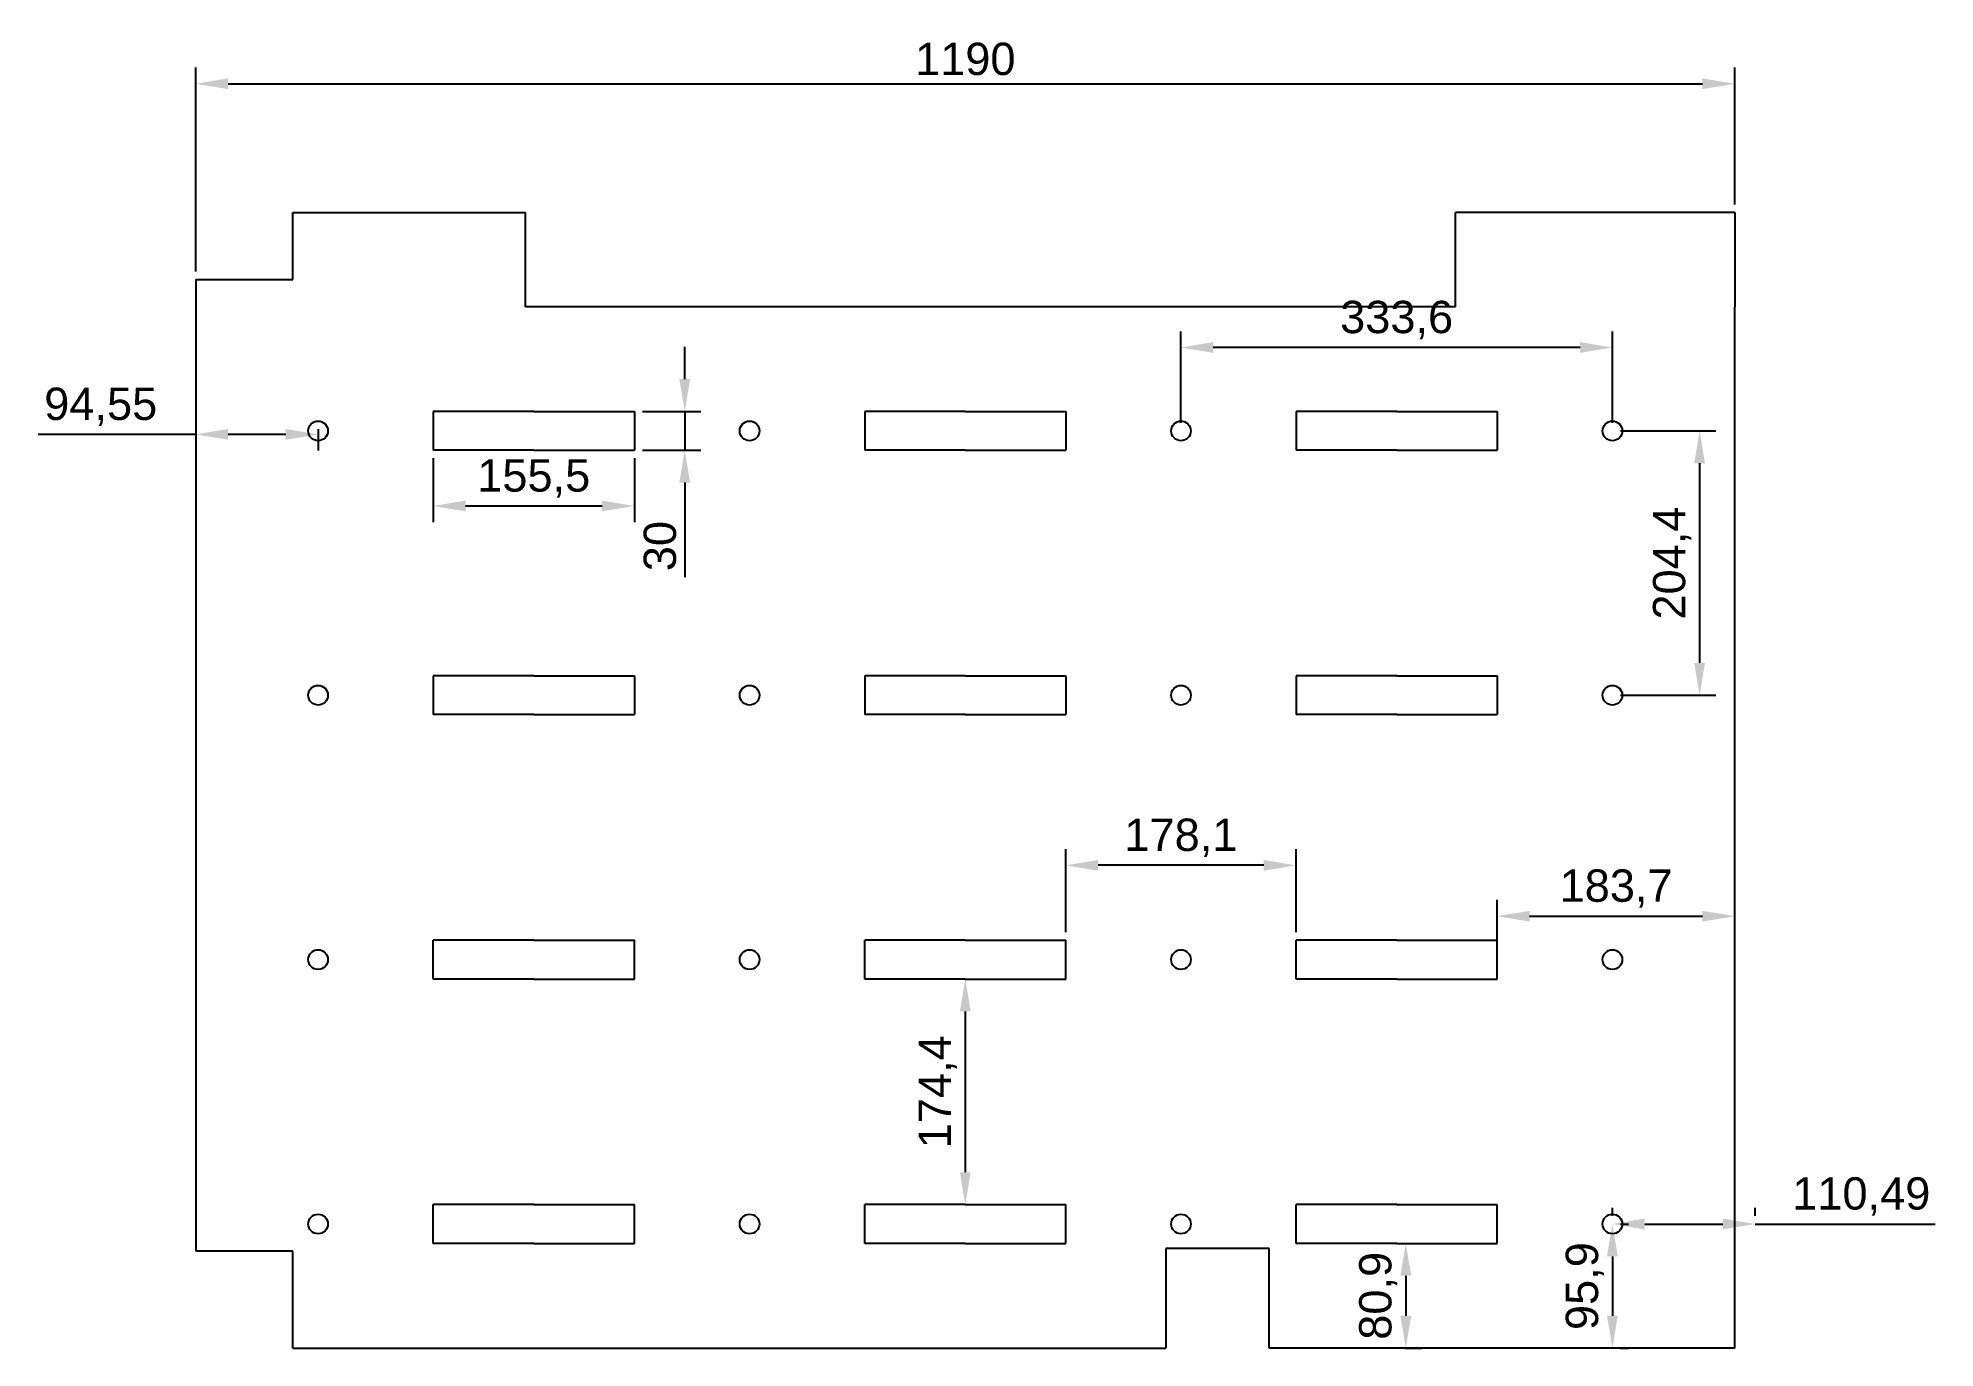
# Model space of a CAD drawing. Header units: millimetres. Extents: x -122 to 1345, y 0 to 1013.
import ezdxf

# ---------------------------------------------------------------- set-up
doc = ezdxf.new("R2010")
doc.units = ezdxf.units.MM
doc.styles.get("Standard").update_dxf_attribs({"font": 'arial.ttf'})
doc.dimstyles.new('副本 ISO-25 1-10', dxfattribs={"dimscale": 10, "dimtxt": 2.5, "dimasz": 2.5, "dimexe": 1.25, "dimexo": 0.625, "dimtad": 1, "dimtxsty": 'Standard', "dimcen": 2.5, "dimadec": 0, "dimazin": 0, "dimtfac": 1, "dimtmove": 0, "dimatfit": 3, "dimfxl": 1, "dimarcsym": 0})

# ---------------------------------------------------------------- blocks, each defined once
blk = doc.blocks.new('*D3')
at = {"color": 0, "lineweight": -2, "transparency": 16777216}
for p, q in [((0, 706.4), (-122, 706.4)), ((0, 710.5), (0, 693.9)), ((69.5, 706.4), (25, 706.4)), ((94.5, 710.5), (94.5, 693.9))]:
    blk.add_line(p, q, dxfattribs=at)
at = {"color": 0, "transparency": 16777216}
for points in [[(25, 710.5), (25, 702.2), (0, 706.4)], [(69.5, 710.5), (69.5, 702.2), (94.5, 706.4)]]:
    blk.add_solid(points, dxfattribs=at)
at = {"layer": 'Defpoints', "color": 0, "transparency": 16777216}
for p in [(0, 716.7), (0, 706.4), (94.5, 716.7)]:
    blk.add_point(p, dxfattribs=at)
at = {"color": 0, "transparency": 16777216, "insert": (-73.5, 727.7), "char_height": 25, "attachment_point": 5}
blk.add_mtext('94,55', dxfattribs=at)
blk = doc.blocks.new('*D4')
at = {"color": 0, "lineweight": -2, "transparency": 16777216}
for p, q in [((183.6, 687.9), (183.6, 638.5)), ((339.1, 687.9), (339.1, 638.5)), ((314.1, 651), (208.6, 651))]:
    blk.add_line(p, q, dxfattribs=at)
at = {"color": 0, "transparency": 16777216}
for points in [[(208.6, 655.2), (208.6, 646.9), (183.6, 651)], [(314.1, 655.2), (314.1, 646.9), (339.1, 651)]]:
    blk.add_solid(points, dxfattribs=at)
at = {"layer": 'Defpoints', "color": 0, "transparency": 16777216}
for p in [(183.6, 694.1), (339.1, 694.1), (183.6, 651)]:
    blk.add_point(p, dxfattribs=at)
at = {"color": 0, "transparency": 16777216, "insert": (261.3, 672.3), "char_height": 25, "attachment_point": 5}
blk.add_mtext('155,5', dxfattribs=at)
blk = doc.blocks.new('*D5')
at = {"color": 0, "lineweight": -2, "transparency": 16777216}
for p, q in [((378.1, 749.1), (378.1, 774.1)), ((345.4, 724.1), (390.6, 724.1)), ((378.1, 724.1), (378.1, 694.1)), ((345.4, 694.1), (390.6, 694.1)), ((378.1, 669.1), (378.1, 595.9))]:
    blk.add_line(p, q, dxfattribs=at)
at = {"color": 0, "transparency": 16777216}
for points in [[(373.9, 749.1), (382.2, 749.1), (378.1, 724.1)], [(373.9, 669.1), (382.2, 669.1), (378.1, 694.1)]]:
    blk.add_solid(points, dxfattribs=at)
at = {"layer": 'Defpoints', "color": 0, "transparency": 16777216}
for p in [(339.1, 724.1), (339.1, 694.1), (378.1, 694.1)]:
    blk.add_point(p, dxfattribs=at)
at = {"color": 0, "transparency": 16777216, "insert": (359, 620), "char_height": 25, "attachment_point": 5, "rotation": 90}
blk.add_mtext('30', dxfattribs=at)
blk = doc.blocks.new('*D9')
at = {"color": 0, "lineweight": -2, "transparency": 16777216}
for p, q in [((0, 832.2), (0, 989.9)), ((1190, 884.2), (1190, 989.9)), ((25, 977.4), (1165, 977.4))]:
    blk.add_line(p, q, dxfattribs=at)
at = {"color": 0, "transparency": 16777216}
for points in [[(25, 981.6), (25, 973.3), (0, 977.4)], [(1165, 981.6), (1165, 973.3), (1190, 977.4)]]:
    blk.add_solid(points, dxfattribs=at)
at = {"layer": 'Defpoints', "color": 0, "transparency": 16777216}
for p in [(1190, 977.4), (1190, 878), (0, 826)]:
    blk.add_point(p, dxfattribs=at)
at = {"color": 0, "transparency": 16777216, "insert": (595, 996.5), "char_height": 25, "attachment_point": 5}
blk.add_mtext('1190', dxfattribs=at)
blk = doc.blocks.new('*D10')
at = {"color": 0, "lineweight": -2, "transparency": 16777216}
for p, q in [((1101.6, 709.1), (1175.3, 709.1)), ((1162.8, 684.1), (1162.8, 529.7)), ((1101.6, 504.7), (1175.3, 504.7))]:
    blk.add_line(p, q, dxfattribs=at)
at = {"color": 0, "transparency": 16777216}
for points in [[(1158.6, 684.1), (1166.9, 684.1), (1162.8, 709.1)], [(1158.6, 529.7), (1166.9, 529.7), (1162.8, 504.7)]]:
    blk.add_solid(points, dxfattribs=at)
at = {"layer": 'Defpoints', "color": 0, "transparency": 16777216}
for p in [(1095.3, 709.1), (1095.3, 504.7), (1162.8, 504.7)]:
    blk.add_point(p, dxfattribs=at)
at = {"color": 0, "transparency": 16777216, "insert": (1141.5, 606.9), "char_height": 25, "attachment_point": 5, "rotation": 90}
blk.add_mtext('204,4', dxfattribs=at)
blk = doc.blocks.new('*D11')
at = {"color": 0, "lineweight": -2, "transparency": 16777216}
for p, q in [((761.7, 715.4), (761.7, 786)), ((1095.3, 715.4), (1095.3, 786)), ((1070.3, 773.5), (786.7, 773.5))]:
    blk.add_line(p, q, dxfattribs=at)
at = {"color": 0, "transparency": 16777216}
for points in [[(786.7, 777.7), (786.7, 769.4), (761.7, 773.5)], [(1070.3, 777.7), (1070.3, 769.4), (1095.3, 773.5)]]:
    blk.add_solid(points, dxfattribs=at)
at = {"layer": 'Defpoints', "color": 0, "transparency": 16777216}
for p in [(761.7, 773.5), (761.7, 709.1), (1095.3, 709.1)]:
    blk.add_point(p, dxfattribs=at)
at = {"color": 0, "transparency": 16777216, "insert": (928.5, 794.8), "char_height": 25, "attachment_point": 5}
blk.add_mtext('333,6', dxfattribs=at)
blk = doc.blocks.new('*D12')
at = {"color": 0, "lineweight": -2, "transparency": 16777216}
for p, q in [((1095.3, 102.2), (1095.3, 108.4)), ((1205.8, 102.2), (1205.8, 108.4)), ((1120.3, 95.9), (1180.8, 95.9)), ((1205.8, 95.9), (1344.8, 95.9))]:
    blk.add_line(p, q, dxfattribs=at)
at = {"color": 0, "transparency": 16777216}
for points in [[(1120.3, 100.1), (1120.3, 91.7), (1095.3, 95.9)], [(1180.8, 100.1), (1180.8, 91.7), (1205.8, 95.9)]]:
    blk.add_solid(points, dxfattribs=at)
at = {"layer": 'Defpoints', "color": 0, "transparency": 16777216}
for p in [(1095.3, 95.9), (1205.8, 95.9), (1205.8, 95.9)]:
    blk.add_point(p, dxfattribs=at)
at = {"color": 0, "transparency": 16777216, "insert": (1287.8, 117.2), "char_height": 25, "attachment_point": 5}
blk.add_mtext('110,49', dxfattribs=at)
blk = doc.blocks.new('*D13')
at = {"color": 0, "lineweight": -2, "transparency": 16777216}
for p, q in [((1101.6, 95.9), (1107.9, 95.9)), ((1095.3, 70.9), (1095.3, 25)), ((1101.6, 0), (1107.9, 0))]:
    blk.add_line(p, q, dxfattribs=at)
at = {"color": 0, "transparency": 16777216}
for points in [[(1091.2, 70.9), (1099.5, 70.9), (1095.3, 95.9)], [(1091.2, 25), (1099.5, 25), (1095.3, 0)]]:
    blk.add_solid(points, dxfattribs=at)
at = {"layer": 'Defpoints', "color": 0, "transparency": 16777216}
for p in [(1095.3, 95.9), (1095.3, 0), (1095.3, 0)]:
    blk.add_point(p, dxfattribs=at)
at = {"color": 0, "transparency": 16777216, "insert": (1074.1, 47.9), "char_height": 25, "attachment_point": 5, "rotation": 90}
blk.add_mtext('95,9', dxfattribs=at)
blk = doc.blocks.new('*D15')
at = {"color": 0, "lineweight": -2, "transparency": 16777216}
for p, q in [((672.7, 321.6), (672.7, 385.7)), ((850.8, 321.6), (850.8, 385.7)), ((825.8, 373.2), (697.7, 373.2))]:
    blk.add_line(p, q, dxfattribs=at)
at = {"color": 0, "transparency": 16777216}
for points in [[(697.7, 377.3), (697.7, 369), (672.7, 373.2)], [(825.8, 377.3), (825.8, 369), (850.8, 373.2)]]:
    blk.add_solid(points, dxfattribs=at)
at = {"layer": 'Defpoints', "color": 0, "transparency": 16777216}
for p in [(672.7, 373.2), (672.7, 315.3), (850.8, 315.3)]:
    blk.add_point(p, dxfattribs=at)
at = {"color": 0, "transparency": 16777216, "insert": (761.7, 394.5), "char_height": 25, "attachment_point": 5}
blk.add_mtext('178,1', dxfattribs=at)
blk = doc.blocks.new('*D17')
at = {"color": 0, "lineweight": -2, "transparency": 16777216}
for p, q in [((601.2, 285.3), (607.5, 285.3)), ((595, 260.3), (595, 135.9)), ((601.2, 110.9), (607.5, 110.9))]:
    blk.add_line(p, q, dxfattribs=at)
at = {"color": 0, "transparency": 16777216}
for points in [[(590.8, 260.3), (599.1, 260.3), (595, 285.3)], [(590.8, 135.9), (599.1, 135.9), (595, 110.9)]]:
    blk.add_solid(points, dxfattribs=at)
at = {"layer": 'Defpoints', "color": 0, "transparency": 16777216}
for p in [(595, 285.3), (595, 110.9), (595, 110.9)]:
    blk.add_point(p, dxfattribs=at)
at = {"color": 0, "transparency": 16777216, "insert": (573.7, 198.1), "char_height": 25, "attachment_point": 5, "rotation": 90}
blk.add_mtext('174,4', dxfattribs=at)
blk = doc.blocks.new('*D18')
at = {"color": 0, "lineweight": -2, "transparency": 16777216}
for p, q in [((934.8, 80.9), (948.1, 80.9)), ((935.6, 55.9), (935.6, 25)), ((934.8, 0), (948.1, 0))]:
    blk.add_line(p, q, dxfattribs=at)
at = {"color": 0, "transparency": 16777216}
for points in [[(931.4, 55.9), (939.8, 55.9), (935.6, 80.9)], [(931.4, 25), (939.8, 25), (935.6, 0)]]:
    blk.add_solid(points, dxfattribs=at)
at = {"layer": 'Defpoints', "color": 0, "transparency": 16777216}
for p in [(928.6, 80.9), (928.6, 0), (935.6, 0)]:
    blk.add_point(p, dxfattribs=at)
at = {"color": 0, "transparency": 16777216, "insert": (914.3, 40.4), "char_height": 25, "attachment_point": 5, "rotation": 90}
blk.add_mtext('80,9', dxfattribs=at)
blk = doc.blocks.new('*D19')
at = {"color": 0, "lineweight": -2, "transparency": 16777216}
for p, q in [((1006.3, 291.6), (1006.3, 346.4)), ((1190, 291.6), (1190, 346.4)), ((1031.3, 333.9), (1165, 333.9))]:
    blk.add_line(p, q, dxfattribs=at)
at = {"color": 0, "transparency": 16777216}
for points in [[(1031.3, 338), (1031.3, 329.7), (1006.3, 333.9)], [(1165, 338), (1165, 329.7), (1190, 333.9)]]:
    blk.add_solid(points, dxfattribs=at)
at = {"layer": 'Defpoints', "color": 0, "transparency": 16777216}
for p in [(1190, 333.9), (1006.3, 285.3), (1190, 285.3)]:
    blk.add_point(p, dxfattribs=at)
at = {"color": 0, "transparency": 16777216, "insert": (1098.2, 355.2), "char_height": 25, "attachment_point": 5}
blk.add_mtext('183,7', dxfattribs=at)

msp = doc.modelspace()

# ---------------------------------------------------------------- linework, layer by layer
for p, q in [((75, 878), (255, 878)), ((75, 826), (75, 878)), ((255, 805), (255, 878)), ((1190, 878), (974, 878)), ((974, 805), (974, 878)), ((1190, 878), (1190, 805)), ((0, 826), (75, 826)), ((0, 826), (0, 75)), ((974, 805), (255, 805)), ((1190, 0), (1190, 805)), ((261.35, 724.1), (183.6, 724.1)), ((183.6, 724.1), (183.6, 694.1)), ((261.35, 724.1), (339.1, 724.1)), ((339.1, 724.1), (339.1, 694.1)), ((594.95, 724.1), (517.2, 724.1)), ((517.2, 724.1), (517.2, 694.1)), ((594.95, 724.1), (672.7, 724.1)), ((672.7, 724.1), (672.7, 694.1)), ((928.55, 724.1), (850.8, 724.1)), ((850.8, 724.1), (850.8, 694.1)), ((928.55, 724.1), (1006.3, 724.1)), ((1006.3, 724.1), (1006.3, 694.1)), ((261.35, 694.1), (183.6, 694.1)), ((261.35, 694.1), (339.1, 694.1)), ((594.95, 694.1), (517.2, 694.1)), ((594.95, 694.1), (672.7, 694.1)), ((928.55, 694.1), (850.8, 694.1)), ((928.55, 694.1), (1006.3, 694.1)), ((261.35, 519.7), (183.6, 519.7)), ((183.6, 519.7), (183.6, 489.7)), ((261.35, 519.7), (339.1, 519.7)), ((339.1, 519.7), (339.1, 489.7)), ((594.95, 519.7), (517.2, 519.7)), ((517.2, 519.7), (517.2, 489.7)), ((594.95, 519.7), (672.7, 519.7)), ((672.7, 519.7), (672.7, 489.7)), ((928.55, 519.7), (850.8, 519.7)), ((850.8, 519.7), (850.8, 489.7)), ((928.55, 519.7), (1006.3, 519.7)), ((1006.3, 519.7), (1006.3, 489.7)), ((261.35, 489.7), (183.6, 489.7)), ((261.35, 489.7), (339.1, 489.7)), ((594.95, 489.7), (517.2, 489.7)), ((594.95, 489.7), (672.7, 489.7)), ((928.55, 489.7), (850.8, 489.7)), ((928.55, 489.7), (1006.3, 489.7)), ((261.35, 315.3), (183.6, 315.3)), ((183.6, 285.3), (183.6, 315.3)), ((261.35, 315.3), (339.1, 315.3)), ((339.1, 285.3), (339.1, 315.3)), ((594.95, 315.3), (517.2, 315.3)), ((517.2, 285.3), (517.2, 315.3)), ((594.95, 315.3), (672.7, 315.3)), ((672.7, 285.3), (672.7, 315.3)), ((928.55, 315.3), (850.8, 315.3)), ((850.8, 285.3), (850.8, 315.3)), ((928.55, 315.3), (1006.3, 315.3)), ((1006.3, 285.3), (1006.3, 315.3)), ((261.35, 285.3), (183.6, 285.3)), ((261.35, 285.3), (339.1, 285.3)), ((594.95, 285.3), (517.2, 285.3)), ((594.95, 285.3), (672.7, 285.3)), ((928.55, 285.3), (850.8, 285.3)), ((928.55, 285.3), (1006.3, 285.3)), ((261.35, 110.9), (183.6, 110.9)), ((183.6, 80.9), (183.6, 110.9)), ((261.35, 110.9), (339.1, 110.9)), ((339.1, 80.9), (339.1, 110.9)), ((594.95, 110.9), (517.2, 110.9)), ((517.2, 80.9), (517.2, 110.9)), ((594.95, 110.9), (672.7, 110.9)), ((672.7, 80.9), (672.7, 110.9)), ((928.55, 110.9), (850.8, 110.9)), ((850.8, 80.9), (850.8, 110.9)), ((928.55, 110.9), (1006.3, 110.9)), ((1006.3, 80.9), (1006.3, 110.9)), ((75, 75), (0, 75)), ((75, 0), (75, 75)), ((261.35, 80.9), (183.6, 80.9)), ((261.35, 80.9), (339.1, 80.9)), ((594.95, 80.9), (517.2, 80.9)), ((594.95, 80.9), (672.7, 80.9)), ((830, 77), (750, 77)), ((750, 77), (750, 0)), ((830, 0), (830, 77)), ((928.55, 80.9), (850.8, 80.9)), ((928.55, 80.9), (1006.3, 80.9)), ((75, 0), (750, 0)), ((1190, 0), (830, 0)), ((1190, 0), (1095.35, 0))]:
    msp.add_line(p, q)
for centre in [(94.55, 709.1), (428.15, 709.1), (761.75, 709.1), (1095.35, 709.1), (94.55, 504.7), (428.15, 504.7), (428.15, 504.7), (428.15, 504.7), (761.75, 504.7), (761.75, 504.7), (761.75, 504.7), (1095.35, 504.7), (94.55, 300.3), (428.15, 300.3), (428.15, 300.3), (761.75, 300.3), (761.75, 300.3), (1095.35, 300.3), (94.55, 95.9), (94.55, 95.9), (428.15, 95.9), (428.15, 95.9), (428.15, 95.9), (428.15, 95.9), (761.75, 95.9), (761.75, 95.9), (761.75, 95.9), (761.75, 95.9), (1095.35, 95.9), (1095.35, 95.9)]:
    msp.add_circle(centre, 7.6)

# ---------------------------------------------------------------- dimensions: what is measured, and where the dimension line sits
for base, p1, p2, picture, middle in [((1190, 977.438), (0, 826), (1190, 878), '*D9', (595, 996.453)), ((761.75, 773.542), (1095.35, 709.1), (761.75, 709.1), '*D11', (928.55, 794.816)), ((0, 706.381), (94.55, 716.7), (0, 716.7), '*D3', (-73.525, 727.655)), ((183.6, 651.039), (339.1, 694.1), (183.6, 694.1), '*D4', (261.35, 672.313)), ((672.7, 373.178), (850.8, 315.3), (672.7, 315.3), '*D15', (761.75, 394.451)), ((1190, 333.877), (1006.3, 285.3), (1190, 285.3), '*D19', (1098.15, 355.15)), ((1205.839, 95.9), (1095.35, 95.9), (1205.839, 95.9), '*D12', (1287.831, 117.174))]:
    dim = msp.add_linear_dim(base=base, p1=p1, p2=p2, dimstyle='副本 ISO-25 1-10')
    dim.commit()
    dim.dimension.update_dxf_attribs({"geometry": picture, "text_midpoint": middle})
for base, p1, p2, picture, middle in [((378.068, 694.1), (339.1, 724.1), (339.1, 694.1), '*D5', (359.045, 619.995)), ((1162.782, 504.7), (1095.35, 709.1), (1095.35, 504.7), '*D10', (1141.508, 606.9)), ((594.95, 110.9), (594.95, 285.3), (594.95, 110.9), '*D17', (573.676, 198.1)), ((1095.35, 0), (1095.35, 95.9), (1095.35, 0), '*D13', (1074.076, 47.95)), ((935.586, 0), (928.55, 80.9), (928.55, 0), '*D18', (914.312, 40.45))]:
    dim = msp.add_linear_dim(base=base, p1=p1, p2=p2, angle=90, dimstyle='副本 ISO-25 1-10')
    dim.commit()
    dim.dimension.update_dxf_attribs({"geometry": picture, "text_midpoint": middle})

doc.saveas('drawing.dxf')
